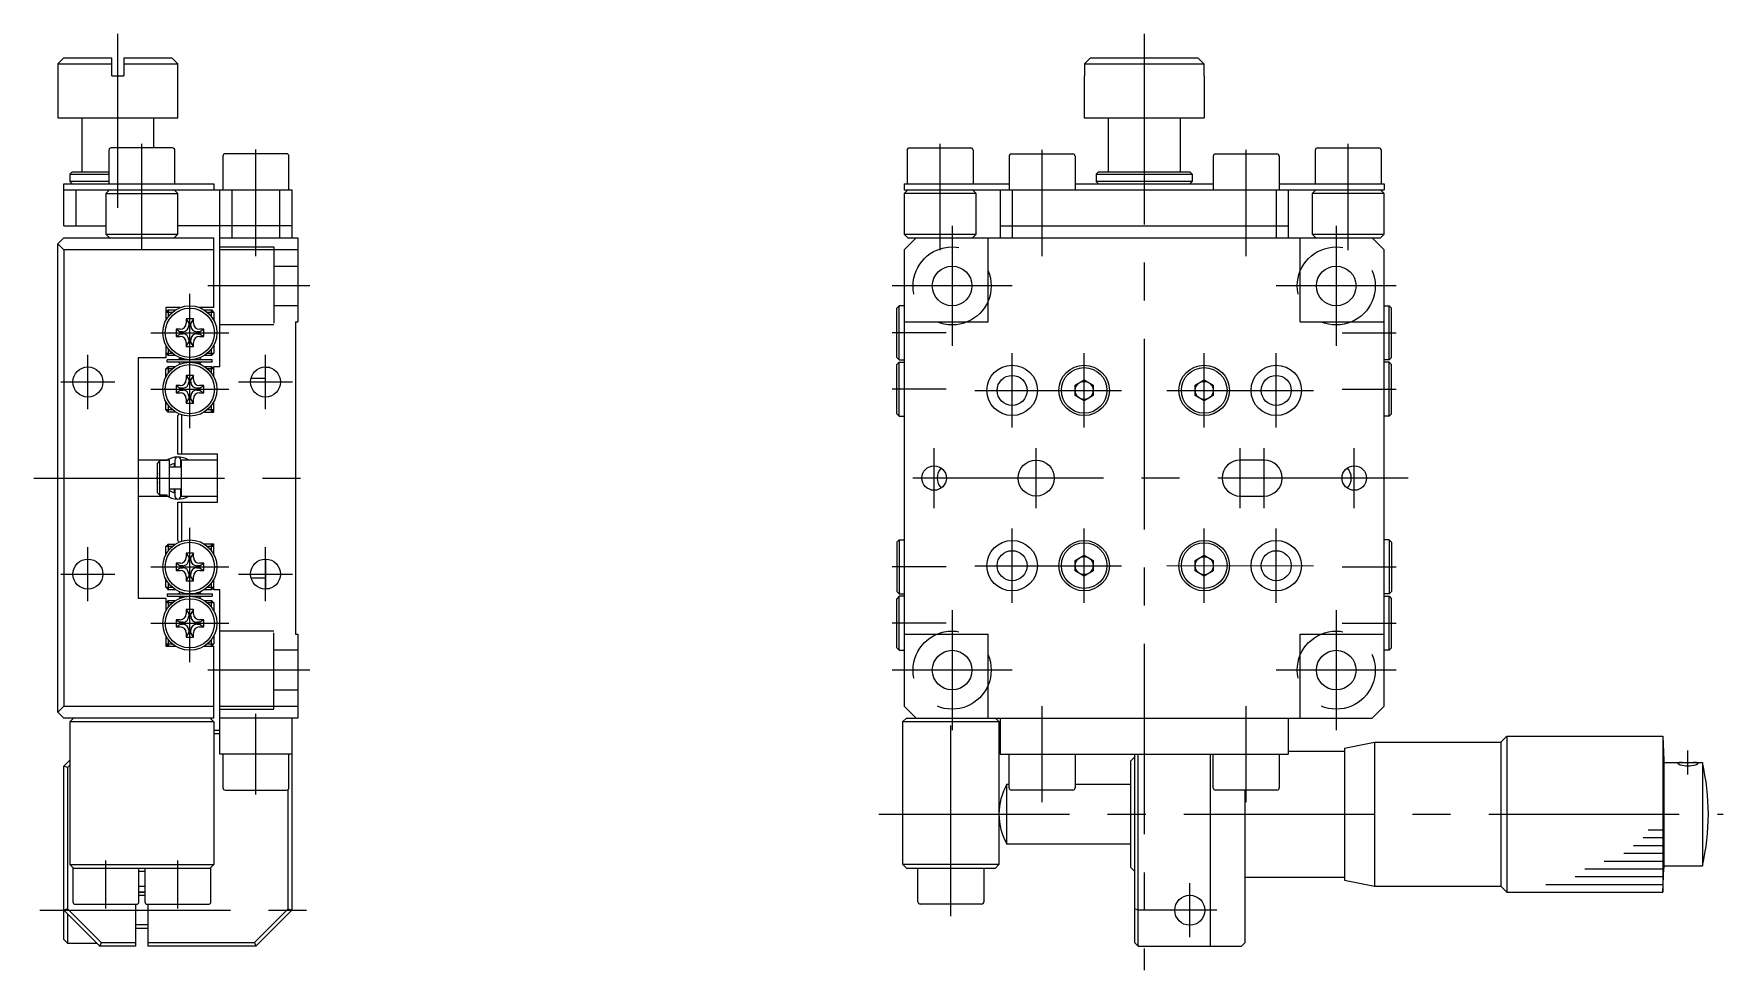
# Model space of a CAD drawing. Extents: x -2 to 315, y -8 to 226.
# Drawn here: x 174.7 to 315.5, y 81.7 to 159.7 of the extents above; entities that cross this region are included whole.
import ezdxf

# ---------------------------------------------------------------- set-up
doc = ezdxf.new("R2010")
doc.units = 0
doc.header["$LTSCALE"] = 0.5
doc.linetypes.add('CENTER', pattern=[50.8, 31.75, -6.35, 6.35, -6.35])
doc.linetypes.add('DASHED', pattern=[19.05, 12.7, -6.35])
for name, color, linetype in [('MSM_CENTER', 1, 'CENTER'), ('MSM_CONTINUOUS', 7, 'CONTINUOUS'), ('MSM_DASHED', 4, 'DASHED'), ('MSM_NARROW', 5, 'CONTINUOUS')]:
    doc.layers.add(name, color=color, linetype=linetype)

msp = doc.modelspace()

# ---------------------------------------------------------------- linework, layer by layer
at = {"layer": 'MSM_CENTER'}
for p, q in [((181.72, 145.21), (181.72, 159.71)), ((267.22, 159.71), (267.22, 81.71)), ((183.72, 141.68), (183.72, 150.56)), ((193.22, 141.19), (193.22, 150.07)), ((250.22, 141.68), (250.22, 150.56)), ((258.72, 141.18), (258.72, 150.06)), ((275.72, 141.18), (275.72, 150.06)), ((284.22, 141.68), (284.22, 150.56)), ((251.22, 143.71), (251.22, 133.71)), ((283.22, 143.71), (283.22, 133.71)), ((187.72, 126.86), (187.72, 138.06)), ((197.72, 138.71), (189.22, 138.71)), ((256.22, 138.71), (246.22, 138.71)), ((288.22, 138.71), (278.22, 138.71)), ((184.47, 134.81), (190.97, 134.81)), ((250.72, 134.81), (246.22, 134.81)), ((283.72, 134.81), (288.22, 134.81)), ((179.22, 128.46), (179.22, 132.96)), ((194.02, 128.46), (194.02, 132.96)), ((256.22, 126.91), (256.22, 133.11)), ((262.22, 126.91), (262.22, 133.11)), ((272.22, 126.91), (272.22, 133.11)), ((278.22, 126.91), (278.22, 133.11)), ((176.97, 130.71), (181.47, 130.71)), ((184.47, 130.11), (190.97, 130.11)), ((191.77, 130.71), (196.27, 130.71)), ((250.72, 130.11), (246.22, 130.11)), ((253.12, 130.01), (265.32, 130.01)), ((269.12, 130.01), (281.32, 130.01)), ((283.72, 130.11), (288.22, 130.11)), ((249.72, 120.21), (249.72, 125.21)), ((258.22, 120.21), (258.22, 125.21)), ((275.22, 120.21), (275.22, 125.21)), ((277.22, 120.21), (277.22, 125.21)), ((284.72, 120.21), (284.72, 125.21)), ((174.72, 122.71), (198.52, 122.71)), ((289.22, 122.71), (245.22, 122.71)), ((187.72, 107.36), (187.72, 118.56)), ((256.22, 112.31), (256.22, 118.51)), ((262.22, 112.31), (262.22, 118.51)), ((272.22, 112.32), (272.22, 118.52)), ((278.22, 112.31), (278.22, 118.51)), ((179.22, 112.46), (179.22, 116.96)), ((194.02, 112.46), (194.02, 116.96)), ((253.12, 115.41), (265.32, 115.41)), ((269.12, 115.42), (281.32, 115.41)), ((176.97, 114.71), (181.47, 114.71)), ((184.47, 115.31), (190.97, 115.31)), ((191.77, 114.71), (196.27, 114.71)), ((250.72, 115.31), (246.22, 115.31)), ((283.72, 115.31), (288.22, 115.31)), ((251.22, 111.71), (251.22, 101.71)), ((283.22, 111.71), (283.22, 101.71)), ((184.47, 110.61), (190.97, 110.61)), ((250.72, 110.61), (246.22, 110.61)), ((283.72, 110.61), (288.22, 110.61)), ((197.72, 106.71), (189.22, 106.71)), ((256.22, 106.71), (246.22, 106.71)), ((288.22, 106.71), (278.22, 106.71)), ((193.22, 96.36), (193.22, 103.06)), ((251.12, 86.22), (251.12, 103.72)), ((258.72, 95.71), (258.72, 103.71)), ((275.72, 95.71), (275.72, 103.71)), ((312.52, 98.01), (312.52, 100.01)), ((245.12, 94.71), (315.46, 94.71)), ((180.72, 86.86), (180.72, 90.86)), ((186.72, 86.86), (186.72, 90.86)), ((271.02, 84.46), (271.02, 88.96)), ((175.22, 86.71), (198.22, 86.71)), ((273.27, 86.71), (268.77, 86.71))]:
    msp.add_line(p, q, dxfattribs=at)
at = {"layer": 'MSM_CONTINUOUS'}
for p, q in [((177.22, 157.71), (176.72, 157.21)), ((177.22, 157.71), (181.22, 157.71)), ((181.22, 156.21), (181.22, 157.71)), ((182.22, 157.71), (186.22, 157.71)), ((182.22, 157.71), (182.22, 156.21)), ((186.22, 157.71), (186.72, 157.21)), ((262.75, 157.71), (262.25, 157.21)), ((262.75, 157.71), (271.7, 157.71)), ((272.2, 157.21), (271.7, 157.71)), ((176.72, 157.21), (176.72, 152.71)), ((176.72, 157.21), (181.22, 157.21)), ((182.22, 157.21), (186.72, 157.21)), ((186.72, 152.71), (186.72, 157.21)), ((262.25, 157.21), (272.2, 157.21)), ((262.25, 157.21), (262.25, 156.21)), ((272.2, 157.21), (272.2, 156.21)), ((181.22, 156.21), (182.22, 156.21)), ((262.22, 156.21), (262.22, 152.71)), ((262.22, 156.21), (262.25, 156.21)), ((272.2, 156.21), (272.22, 156.21)), ((272.22, 156.21), (272.22, 152.71)), ((176.72, 152.71), (186.72, 152.71)), ((178.72, 152.71), (178.72, 148.21)), ((184.72, 150.21), (184.72, 152.71)), ((262.22, 152.71), (272.22, 152.71)), ((264.22, 152.71), (264.22, 148.21)), ((270.22, 152.71), (270.22, 148.21)), ((180.97, 150.01), (180.97, 147.21)), ((186.27, 150.21), (181.17, 150.21)), ((186.47, 147.21), (186.47, 150.01)), ((190.47, 149.52), (190.47, 146.71)), ((195.77, 149.72), (190.67, 149.72)), ((195.97, 146.71), (195.97, 149.52)), ((247.47, 150.01), (247.47, 147.21)), ((247.67, 150.21), (252.77, 150.21)), ((252.97, 150.01), (252.97, 147.21)), ((255.97, 149.51), (255.97, 146.71)), ((256.17, 149.71), (261.27, 149.71)), ((261.47, 149.51), (261.47, 146.71)), ((272.97, 149.51), (272.97, 146.71)), ((273.17, 149.71), (278.27, 149.71)), ((278.47, 149.51), (278.47, 146.71)), ((281.47, 150.01), (281.47, 147.21)), ((281.67, 150.21), (286.77, 150.21)), ((286.97, 150.01), (286.97, 147.21)), ((177.72, 148.01), (177.92, 148.21)), ((177.72, 148.01), (177.72, 147.41)), ((177.72, 148.01), (180.97, 148.01)), ((177.92, 148.21), (180.97, 148.21)), ((263.22, 148.01), (263.42, 148.21)), ((263.22, 148.01), (263.22, 147.41)), ((263.22, 148.01), (271.22, 148.01)), ((263.42, 148.21), (271.02, 148.21)), ((271.02, 148.21), (271.22, 148.01)), ((271.22, 148.01), (271.22, 147.41)), ((177.22, 147.21), (189.72, 147.21)), ((177.22, 143.71), (177.22, 147.21)), ((177.22, 146.71), (196.22, 146.71)), ((177.92, 147.21), (177.72, 147.41)), ((180.97, 147.41), (177.72, 147.41)), ((178.22, 146.71), (178.22, 143.71)), ((180.72, 146.41), (181.02, 146.71)), ((180.72, 146.41), (180.72, 143.01)), ((180.72, 146.41), (186.72, 146.41)), ((186.72, 146.41), (186.42, 146.71)), ((186.72, 143.01), (186.72, 146.41)), ((189.72, 147.21), (189.72, 146.71)), ((190.22, 132.01), (190.22, 146.71)), ((191.22, 146.71), (191.22, 142.71)), ((195.22, 142.71), (195.22, 146.71)), ((196.22, 146.71), (196.22, 142.71)), ((247.22, 147.21), (247.22, 146.71)), ((247.22, 147.21), (255.97, 147.21)), ((247.22, 146.71), (287.22, 146.71)), ((247.52, 146.71), (247.22, 146.41)), ((247.22, 146.41), (247.22, 143.01)), ((253.22, 146.41), (247.22, 146.41)), ((253.22, 146.41), (252.92, 146.71)), ((253.22, 143.01), (253.22, 146.41)), ((255.22, 146.71), (255.22, 142.71)), ((256.22, 146.71), (256.22, 142.71)), ((261.47, 147.21), (272.97, 147.21)), ((263.42, 147.21), (263.22, 147.41)), ((271.22, 147.41), (263.22, 147.41)), ((271.02, 147.21), (271.22, 147.41)), ((278.22, 146.71), (278.22, 142.71)), ((278.47, 147.21), (287.22, 147.21)), ((279.22, 146.71), (279.22, 142.71)), ((281.52, 146.71), (281.22, 146.41)), ((281.22, 146.41), (281.22, 143.01)), ((287.22, 146.41), (281.22, 146.41)), ((287.22, 146.41), (286.92, 146.71)), ((287.22, 147.21), (287.22, 146.71)), ((287.22, 143.01), (287.22, 146.41)), ((177.22, 143.71), (180.72, 143.71)), ((196.22, 143.71), (186.72, 143.71)), ((255.22, 143.71), (279.22, 143.71)), ((176.72, 142.21), (177.22, 142.71)), ((177.22, 141.71), (176.72, 142.21)), ((176.72, 103.21), (176.72, 142.21)), ((177.22, 142.71), (189.72, 142.71)), ((180.72, 143.01), (186.72, 143.01)), ((181.02, 142.71), (180.72, 143.01)), ((186.72, 143.01), (186.42, 142.71)), ((189.72, 136.91), (189.72, 142.71)), ((190.22, 142.71), (196.72, 142.71)), ((196.72, 142.71), (196.72, 135.71)), ((247.22, 143.01), (253.22, 143.01)), ((247.22, 143.01), (247.52, 142.71)), ((247.22, 141.71), (248.22, 142.71)), ((247.52, 142.71), (286.92, 142.71)), ((253.22, 143.01), (252.92, 142.71)), ((254.22, 135.71), (254.22, 142.71)), ((280.22, 135.71), (280.22, 142.71)), ((281.22, 143.01), (287.22, 143.01)), ((281.52, 142.71), (281.22, 143.01)), ((286.22, 142.71), (287.22, 141.71)), ((287.22, 143.01), (286.92, 142.71)), ((177.22, 141.71), (177.22, 103.71)), ((189.72, 141.71), (177.22, 141.71)), ((196.72, 141.71), (190.22, 141.71)), ((247.22, 141.71), (247.22, 103.71)), ((287.22, 103.71), (287.22, 141.71)), ((186.91, 136.91), (185.72, 136.91)), ((185.72, 136.91), (185.72, 135.84)), ((185.92, 136.71), (185.72, 136.51)), ((185.92, 136.71), (185.92, 136.16)), ((185.92, 136.71), (186.51, 136.71)), ((186.82, 136.91), (186.84, 136.89)), ((189.72, 136.91), (188.52, 136.91)), ((188.59, 136.89), (188.62, 136.91)), ((188.92, 136.71), (189.52, 136.71)), ((189.52, 136.71), (189.72, 136.51)), ((189.52, 136.16), (189.52, 136.71)), ((246.82, 137.06), (246.62, 136.86)), ((246.62, 132.76), (246.62, 136.86)), ((247.22, 137.06), (246.82, 137.06)), ((246.82, 132.56), (246.82, 137.06)), ((287.22, 137.06), (287.62, 137.06)), ((287.62, 137.06), (287.82, 136.86)), ((287.62, 132.56), (287.62, 137.06)), ((287.82, 132.76), (287.82, 136.86)), ((186.24, 136.51), (185.72, 136.51)), ((186.92, 135.11), (186.57, 135.11)), ((186.57, 135.11), (186.57, 134.51)), ((186.57, 135.11), (186.92, 134.9)), ((188.02, 135.96), (187.42, 135.96)), ((187.42, 135.96), (187.42, 135.61)), ((187.42, 135.96), (187.63, 135.61)), ((187.63, 135.61), (187.63, 135.4)), ((187.63, 135.61), (187.8, 135.61)), ((188.02, 135.96), (187.8, 135.61)), ((187.8, 135.4), (187.8, 135.61)), ((188.02, 135.61), (188.02, 135.96)), ((188.51, 134.9), (188.87, 135.11)), ((188.87, 135.11), (188.52, 135.11)), ((188.87, 134.51), (188.87, 135.11)), ((189.72, 136.51), (189.19, 136.51)), ((189.72, 136.51), (189.72, 135.84)), ((196.52, 135.71), (196.72, 135.71)), ((196.52, 135.71), (196.52, 109.71)), ((247.22, 135.71), (254.22, 135.71)), ((280.22, 135.71), (287.22, 135.71)), ((185.72, 133.78), (185.72, 132.71)), ((186.57, 134.51), (186.92, 134.73)), ((186.57, 134.51), (186.92, 134.51)), ((187.13, 134.9), (186.92, 134.9)), ((186.92, 134.9), (186.92, 134.73)), ((186.92, 134.73), (187.13, 134.73)), ((187.42, 133.66), (187.63, 134.02)), ((187.42, 134.01), (187.42, 133.66)), ((187.63, 134.23), (187.63, 134.02)), ((187.63, 134.02), (187.8, 134.02)), ((187.8, 134.02), (187.8, 134.23)), ((188.02, 133.66), (187.8, 134.02)), ((188.02, 133.66), (188.02, 134.01)), ((188.51, 134.9), (188.3, 134.9)), ((188.3, 134.73), (188.51, 134.73)), ((188.51, 134.9), (188.51, 134.73)), ((188.51, 134.73), (188.87, 134.51)), ((188.52, 134.51), (188.87, 134.51)), ((189.72, 133.78), (189.72, 133.11)), ((185.72, 132.71), (183.42, 132.71)), ((183.42, 132.71), (183.42, 112.71)), ((185.72, 133.11), (186.24, 133.11)), ((185.72, 133.11), (185.92, 132.91)), ((189.59, 132.56), (185.84, 132.56)), ((185.84, 132.36), (185.84, 132.56)), ((189.59, 132.36), (185.84, 132.36)), ((185.92, 133.46), (185.92, 132.91)), ((186.51, 132.91), (185.92, 132.91)), ((186.91, 132.71), (186.76, 132.57)), ((186.76, 132.57), (186.76, 132.56)), ((186.76, 132.57), (186.77, 132.56)), ((186.76, 132.36), (186.76, 132.36)), ((186.76, 132.36), (186.91, 132.21)), ((186.77, 132.36), (186.76, 132.36)), ((186.96, 132.7), (186.83, 132.56)), ((187.07, 132.66), (186.97, 132.56)), ((187.42, 133.66), (188.02, 133.66)), ((188.37, 132.27), (188.47, 132.36)), ((188.48, 132.23), (188.61, 132.36)), ((188.67, 132.57), (188.53, 132.71)), ((188.53, 132.21), (188.67, 132.36)), ((188.67, 132.56), (188.67, 132.57)), ((188.67, 132.56), (188.67, 132.57)), ((188.67, 132.36), (188.67, 132.36)), ((188.67, 132.36), (188.67, 132.36)), ((189.52, 132.91), (188.92, 132.91)), ((189.19, 133.11), (189.72, 133.11)), ((189.52, 132.91), (189.52, 133.46)), ((189.52, 132.91), (189.72, 133.11)), ((189.59, 132.36), (189.59, 132.56)), ((246.62, 132.76), (246.82, 132.56)), ((246.82, 132.36), (246.62, 132.16)), ((246.82, 132.56), (247.22, 132.56)), ((246.82, 132.36), (247.22, 132.36)), ((246.82, 127.86), (246.82, 132.36)), ((287.62, 132.56), (287.22, 132.56)), ((287.62, 132.36), (287.22, 132.36)), ((287.82, 132.76), (287.62, 132.56)), ((287.62, 132.36), (287.82, 132.16)), ((287.62, 127.86), (287.62, 132.36)), ((185.92, 132.01), (185.72, 131.81)), ((186.24, 131.81), (185.72, 131.81)), ((185.72, 131.14), (185.72, 131.81)), ((185.92, 132.01), (186.51, 132.01)), ((185.92, 132.01), (185.92, 131.46)), ((188.02, 131.26), (187.42, 131.26)), ((187.42, 131.26), (187.42, 130.91)), ((187.42, 131.26), (187.63, 130.91)), ((187.63, 130.91), (187.63, 130.7)), ((187.63, 130.91), (187.8, 130.91)), ((188.02, 131.26), (187.8, 130.91)), ((187.8, 130.7), (187.8, 130.91)), ((188.02, 130.91), (188.02, 131.26)), ((188.92, 132.01), (189.52, 132.01)), ((189.72, 131.81), (189.19, 131.81)), ((189.52, 131.46), (189.52, 132.01)), ((189.72, 131.81), (189.52, 132.01)), ((189.72, 131.14), (189.72, 132.01)), ((189.72, 132.01), (190.22, 132.01)), ((194.02, 131.01), (192.8, 131.01)), ((194.38, 131.91), (194.02, 131.91)), ((194.02, 129.46), (194.02, 131.91)), ((246.62, 128.06), (246.62, 132.16)), ((287.82, 128.06), (287.82, 132.16)), ((186.92, 130.41), (186.57, 130.41)), ((186.57, 130.41), (186.57, 129.81)), ((186.57, 130.41), (186.92, 130.2)), ((186.57, 129.81), (186.92, 130.03)), ((186.57, 129.81), (186.92, 129.81)), ((187.13, 130.2), (186.92, 130.2)), ((186.92, 130.2), (186.92, 130.03)), ((186.92, 130.03), (187.13, 130.03)), ((187.63, 129.53), (187.63, 129.32)), ((187.8, 129.32), (187.8, 129.53)), ((188.51, 130.2), (188.3, 130.2)), ((188.3, 130.03), (188.51, 130.03)), ((188.51, 130.2), (188.87, 130.41)), ((188.51, 130.2), (188.51, 130.03)), ((188.51, 130.03), (188.87, 129.81)), ((188.87, 130.41), (188.52, 130.41)), ((188.52, 129.81), (188.87, 129.81)), ((188.87, 129.81), (188.87, 130.41)), ((261.47, 130.45), (262.22, 130.88)), ((261.47, 129.58), (261.47, 130.45)), ((262.22, 129.15), (261.47, 129.58)), ((262.22, 130.88), (262.97, 130.45)), ((262.97, 129.58), (262.22, 129.15)), ((262.97, 130.45), (262.97, 129.58)), ((271.47, 130.45), (272.22, 130.88)), ((271.47, 129.58), (271.47, 130.45)), ((272.22, 129.15), (271.47, 129.58)), ((272.22, 130.88), (272.97, 130.45)), ((272.97, 129.58), (272.22, 129.15)), ((272.97, 130.45), (272.97, 129.58)), ((185.72, 128.41), (185.72, 129.08)), ((185.72, 128.41), (186.24, 128.41)), ((185.92, 128.21), (185.72, 128.41)), ((185.92, 128.76), (185.92, 128.21)), ((186.51, 128.21), (185.92, 128.21)), ((187.42, 128.96), (187.63, 129.32)), ((187.42, 129.31), (187.42, 128.96)), ((187.42, 128.96), (188.02, 128.96)), ((187.63, 129.32), (187.8, 129.32)), ((188.02, 128.96), (187.8, 129.32)), ((188.02, 128.96), (188.02, 129.31)), ((188.93, 128.21), (189.72, 128.21)), ((189.19, 128.41), (189.72, 128.41)), ((189.52, 128.21), (189.52, 128.76)), ((189.52, 128.21), (189.72, 128.41)), ((189.72, 128.21), (189.72, 129.08)), ((186.84, 128.04), (186.72, 127.91)), ((186.72, 124.71), (186.72, 127.91)), ((187.02, 127.98), (187.02, 124.71)), ((246.62, 128.06), (246.82, 127.86)), ((246.82, 127.86), (247.22, 127.86)), ((287.62, 127.86), (287.22, 127.86)), ((287.82, 128.06), (287.62, 127.86)), ((185.82, 124.21), (183.42, 124.21)), ((185.22, 124.16), (185.02, 123.95)), ((185.02, 121.48), (185.02, 123.95)), ((185.82, 124.16), (185.22, 124.16)), ((185.22, 121.27), (185.22, 124.16)), ((186.02, 124.21), (185.82, 124.21)), ((185.82, 124.16), (185.82, 124.21)), ((186.02, 121.21), (186.02, 124.21)), ((186.42, 123.93), (186.42, 123.61)), ((186.47, 124.21), (186.47, 123.61)), ((190.02, 124.71), (186.72, 124.71)), ((186.97, 123.61), (186.97, 124.21)), ((190.02, 124.21), (187.02, 124.21)), ((187.02, 121.21), (187.02, 124.21)), ((190.02, 120.71), (190.02, 124.71)), ((277.22, 124.21), (275.22, 124.21)), ((187.02, 123.61), (186.02, 123.61)), ((183.42, 121.21), (185.82, 121.21)), ((185.02, 121.48), (185.22, 121.27)), ((185.82, 121.27), (185.22, 121.27)), ((185.82, 121.21), (185.82, 121.27)), ((185.82, 121.21), (186.02, 121.21)), ((186.02, 121.81), (187.02, 121.81)), ((186.42, 121.81), (186.42, 121.5)), ((186.47, 121.81), (186.47, 121.21)), ((186.97, 121.21), (186.97, 121.81)), ((187.02, 121.21), (190.02, 121.21)), ((275.22, 121.21), (277.22, 121.21)), ((186.72, 120.71), (190.02, 120.71)), ((186.72, 117.51), (186.72, 120.71)), ((187.02, 120.71), (187.02, 117.45)), ((185.72, 117.01), (185.92, 117.21)), ((186.24, 117.01), (185.72, 117.01)), ((185.72, 116.34), (185.72, 117.01)), ((185.92, 117.21), (185.92, 116.66)), ((185.92, 117.21), (186.51, 117.21)), ((186.84, 117.39), (186.72, 117.51)), ((189.72, 117.21), (188.92, 117.21)), ((189.72, 117.01), (189.19, 117.01)), ((189.52, 116.66), (189.52, 117.21)), ((189.72, 117.01), (189.52, 117.21)), ((189.72, 116.34), (189.72, 117.21)), ((246.62, 117.36), (246.82, 117.56)), ((246.62, 117.36), (246.62, 113.26)), ((246.82, 117.56), (247.22, 117.56)), ((246.82, 117.56), (246.82, 113.06)), ((287.62, 117.56), (287.22, 117.56)), ((287.62, 117.56), (287.62, 113.06)), ((287.82, 117.36), (287.62, 117.56)), ((287.82, 117.36), (287.82, 113.26)), ((186.92, 115.61), (186.57, 115.61)), ((186.57, 115.61), (186.57, 115.01)), ((186.57, 115.61), (186.92, 115.4)), ((188.02, 116.46), (187.42, 116.46)), ((187.42, 116.46), (187.42, 116.11)), ((187.42, 116.46), (187.63, 116.11)), ((187.63, 116.11), (187.63, 115.9)), ((187.63, 116.11), (187.8, 116.11)), ((188.02, 116.46), (187.8, 116.11)), ((187.8, 115.9), (187.8, 116.11)), ((188.02, 116.11), (188.02, 116.46)), ((188.51, 115.4), (188.87, 115.61)), ((188.87, 115.61), (188.52, 115.61)), ((188.87, 115.01), (188.87, 115.61)), ((194.02, 115.96), (194.02, 113.51)), ((261.47, 115.85), (262.22, 116.28)), ((261.47, 114.98), (261.47, 115.85)), ((262.22, 116.28), (262.97, 115.85)), ((262.97, 115.85), (262.97, 114.98)), ((271.47, 115.85), (272.22, 116.28)), ((271.47, 114.98), (271.47, 115.85)), ((272.22, 116.28), (272.97, 115.85)), ((272.97, 115.85), (272.97, 114.98)), ((185.72, 113.61), (185.72, 114.28)), ((186.57, 115.01), (186.92, 115.23)), ((186.57, 115.01), (186.92, 115.01)), ((187.13, 115.4), (186.92, 115.4)), ((186.92, 115.4), (186.92, 115.23)), ((186.92, 115.23), (187.13, 115.23)), ((187.42, 114.16), (187.63, 114.52)), ((187.42, 114.51), (187.42, 114.16)), ((187.42, 114.16), (188.02, 114.16)), ((187.63, 114.73), (187.63, 114.52)), ((187.63, 114.52), (187.8, 114.52)), ((187.8, 114.52), (187.8, 114.73)), ((188.02, 114.16), (187.8, 114.52)), ((188.02, 114.16), (188.02, 114.51)), ((188.51, 115.4), (188.3, 115.4)), ((188.3, 115.23), (188.51, 115.23)), ((188.51, 115.4), (188.51, 115.23)), ((188.51, 115.23), (188.87, 115.01)), ((188.52, 115.01), (188.87, 115.01)), ((189.72, 113.41), (189.72, 114.28)), ((192.8, 114.41), (194.02, 114.41)), ((262.22, 114.55), (261.47, 114.98)), ((262.97, 114.98), (262.22, 114.55)), ((272.22, 114.55), (271.47, 114.98)), ((272.97, 114.98), (272.22, 114.55)), ((183.42, 112.71), (185.72, 112.71)), ((185.72, 113.61), (186.24, 113.61)), ((185.72, 113.61), (185.92, 113.41)), ((185.72, 112.71), (185.72, 111.64)), ((185.84, 113.06), (185.84, 112.86)), ((185.84, 113.06), (187.66, 113.06)), ((185.84, 112.86), (189.59, 112.86)), ((185.92, 113.96), (185.92, 113.41)), ((186.51, 113.41), (185.92, 113.41)), ((186.91, 113.22), (186.76, 113.07)), ((186.76, 113.07), (186.76, 113.06)), ((186.76, 113.07), (186.77, 113.06)), ((186.76, 112.86), (186.91, 112.71)), ((186.76, 112.86), (186.76, 112.86)), ((186.77, 112.86), (186.76, 112.86)), ((186.96, 112.73), (186.83, 112.86)), ((187.07, 112.77), (186.97, 112.86)), ((187.77, 113.06), (189.59, 113.06)), ((188.47, 113.06), (188.37, 113.16)), ((188.61, 113.06), (188.48, 113.2)), ((188.67, 113.07), (188.53, 113.22)), ((188.53, 112.71), (188.67, 112.86)), ((188.67, 113.06), (188.67, 113.07)), ((188.67, 113.06), (188.67, 113.07)), ((188.67, 112.86), (188.67, 112.86)), ((188.67, 112.86), (188.67, 112.86)), ((189.52, 113.41), (188.92, 113.41)), ((189.19, 113.61), (189.72, 113.61)), ((189.52, 113.41), (189.52, 113.96)), ((189.52, 113.41), (189.72, 113.61)), ((189.59, 113.06), (189.59, 112.86)), ((190.22, 113.41), (189.72, 113.41)), ((190.22, 99.71), (190.22, 113.41)), ((194.02, 113.51), (194.37, 113.51)), ((246.82, 113.06), (246.62, 113.26)), ((246.82, 112.86), (246.62, 112.66)), ((246.62, 108.56), (246.62, 112.66)), ((246.82, 113.06), (247.22, 113.06)), ((247.22, 112.86), (246.82, 112.86)), ((246.82, 108.36), (246.82, 112.86)), ((287.62, 113.06), (287.22, 113.06)), ((287.22, 112.86), (287.62, 112.86)), ((287.62, 113.06), (287.82, 113.26)), ((287.62, 112.86), (287.82, 112.66)), ((287.62, 108.36), (287.62, 112.86)), ((287.82, 108.56), (287.82, 112.66)), ((185.92, 112.51), (185.72, 112.31)), ((186.24, 112.31), (185.72, 112.31)), ((185.92, 112.51), (185.92, 111.96)), ((185.92, 112.51), (186.51, 112.51)), ((188.02, 111.76), (187.42, 111.76)), ((187.42, 111.76), (187.42, 111.41)), ((187.42, 111.76), (187.63, 111.41)), ((187.63, 111.41), (187.63, 111.2)), ((187.63, 111.41), (187.8, 111.41)), ((188.02, 111.76), (187.8, 111.41)), ((187.8, 111.2), (187.8, 111.41)), ((188.02, 111.41), (188.02, 111.76)), ((188.92, 112.51), (189.52, 112.51)), ((189.72, 112.31), (189.19, 112.31)), ((189.52, 111.96), (189.52, 112.51)), ((189.72, 112.31), (189.52, 112.51)), ((189.72, 112.31), (189.72, 111.64)), ((186.92, 110.91), (186.57, 110.91)), ((186.57, 110.91), (186.57, 110.31)), ((186.57, 110.91), (186.92, 110.7)), ((186.57, 110.31), (186.92, 110.53)), ((186.57, 110.31), (186.92, 110.31)), ((187.13, 110.7), (186.92, 110.7)), ((186.92, 110.7), (186.92, 110.53)), ((186.92, 110.53), (187.13, 110.53)), ((187.42, 109.46), (187.63, 109.82)), ((187.42, 109.81), (187.42, 109.46)), ((187.63, 110.03), (187.63, 109.82)), ((187.63, 109.82), (187.8, 109.82)), ((187.8, 109.82), (187.8, 110.03)), ((188.02, 109.46), (187.8, 109.82)), ((188.02, 109.46), (188.02, 109.81)), ((188.51, 110.7), (188.3, 110.7)), ((188.3, 110.53), (188.51, 110.53)), ((188.51, 110.7), (188.87, 110.91)), ((188.51, 110.7), (188.51, 110.53)), ((188.51, 110.53), (188.87, 110.31)), ((188.87, 110.91), (188.52, 110.91)), ((188.52, 110.31), (188.87, 110.31)), ((188.87, 110.31), (188.87, 110.91)), ((185.72, 109.58), (185.72, 108.71)), ((185.72, 108.91), (186.24, 108.91)), ((185.72, 108.91), (185.92, 108.71)), ((185.72, 108.71), (186.51, 108.71)), ((185.92, 109.26), (185.92, 108.71)), ((187.42, 109.46), (188.02, 109.46)), ((188.92, 108.71), (189.72, 108.71)), ((189.19, 108.91), (189.72, 108.91)), ((189.52, 108.71), (189.52, 109.26)), ((189.72, 108.91), (189.52, 108.71)), ((189.72, 109.58), (189.72, 108.91)), ((189.72, 102.71), (189.72, 108.71)), ((196.52, 109.71), (196.72, 109.71)), ((196.72, 109.71), (196.72, 102.71)), ((246.62, 108.56), (246.82, 108.36)), ((247.22, 109.71), (254.22, 109.71)), ((254.22, 102.71), (254.22, 109.71)), ((280.22, 102.71), (280.22, 109.71)), ((280.22, 109.71), (287.22, 109.71)), ((287.82, 108.56), (287.62, 108.36)), ((246.82, 108.36), (247.22, 108.36)), ((287.62, 108.36), (287.22, 108.36)), ((177.22, 103.71), (176.72, 103.21)), ((177.22, 102.71), (176.72, 103.21)), ((177.22, 103.71), (189.72, 103.71)), ((190.22, 103.71), (196.72, 103.71)), ((248.22, 102.71), (247.22, 103.71)), ((287.22, 103.71), (286.22, 102.71)), ((189.72, 102.71), (177.22, 102.71)), ((177.72, 102.41), (178.02, 102.71)), ((177.72, 102.41), (177.72, 90.51)), ((189.72, 102.41), (177.72, 102.41)), ((189.42, 102.71), (189.72, 102.41)), ((189.72, 102.41), (189.72, 90.51)), ((189.72, 101.71), (190.22, 101.71)), ((190.22, 101.41), (189.72, 101.41)), ((196.72, 102.71), (190.22, 102.71)), ((196.22, 102.71), (196.22, 86.71)), ((247.12, 102.42), (247.42, 102.72)), ((247.12, 102.42), (255.12, 102.42)), ((247.12, 90.52), (247.12, 102.42)), ((247.42, 102.71), (286.22, 102.71)), ((255.12, 102.42), (254.82, 102.72)), ((255.12, 102.42), (255.12, 90.52)), ((255.22, 102.71), (255.22, 99.71)), ((279.22, 102.71), (279.22, 99.71)), ((279.22, 99.96), (283.92, 99.96)), ((283.92, 100.21), (286.42, 100.71)), ((283.92, 100.21), (283.92, 89.21)), ((286.42, 100.71), (296.92, 100.71)), ((286.42, 100.71), (286.42, 88.71)), ((296.92, 100.71), (297.42, 101.21)), ((296.92, 100.71), (296.92, 88.71)), ((297.42, 101.21), (310.42, 101.21)), ((297.42, 101.21), (297.42, 88.21)), ((310.42, 101.21), (310.42, 88.21)), ((310.42, 101.21), (310.52, 99.21)), ((177.22, 98.71), (177.72, 99.21)), ((177.52, 98.59), (177.22, 98.71)), ((177.22, 84.26), (177.22, 98.71)), ((177.72, 98.79), (177.52, 98.59)), ((177.52, 98.59), (177.52, 86.84)), ((196.22, 99.71), (190.22, 99.71)), ((190.47, 99.71), (190.47, 96.91)), ((195.97, 96.91), (195.97, 99.71)), ((255.22, 99.71), (279.22, 99.71)), ((255.97, 96.91), (255.97, 99.71)), ((261.47, 99.71), (261.47, 96.91)), ((266.12, 99.16), (266.42, 99.46)), ((266.12, 90.26), (266.12, 99.16)), ((266.42, 99.71), (266.42, 84.01)), ((266.72, 83.71), (266.72, 99.71)), ((272.72, 99.71), (272.72, 83.71)), ((272.97, 96.91), (272.97, 99.71)), ((278.47, 99.71), (278.47, 96.91)), ((310.52, 99.21), (310.52, 90.21)), ((310.52, 99.01), (312.05, 99.01)), ((312.99, 99.01), (313.72, 99.01)), ((313.72, 99.01), (313.72, 90.41)), ((255.79, 97.21), (255.97, 97.21)), ((255.79, 92.21), (255.79, 97.21)), ((261.47, 97.21), (266.12, 97.21)), ((190.67, 96.71), (195.77, 96.71)), ((195.92, 86.84), (195.92, 96.78)), ((261.27, 96.71), (256.17, 96.71)), ((278.27, 96.71), (273.17, 96.71)), ((275.62, 84.01), (275.62, 96.71)), ((266.12, 92.21), (255.79, 92.21)), ((177.72, 90.51), (189.72, 90.51)), ((178.02, 90.21), (177.72, 90.51)), ((177.97, 90.21), (177.97, 87.41)), ((177.97, 90.21), (189.47, 90.21)), ((183.47, 87.41), (183.47, 90.21)), ((183.97, 90.21), (183.97, 87.41)), ((189.72, 90.51), (189.42, 90.21)), ((189.47, 87.41), (189.47, 90.21)), ((255.12, 90.52), (247.12, 90.52)), ((247.42, 90.22), (247.12, 90.52)), ((247.42, 90.22), (254.82, 90.22)), ((248.37, 87.42), (248.37, 90.22)), ((253.87, 90.22), (253.87, 87.42)), ((255.12, 90.52), (254.82, 90.22)), ((266.42, 89.96), (266.12, 90.26)), ((310.42, 88.21), (310.52, 90.21)), ((310.52, 90.41), (313.72, 90.41)), ((275.62, 89.46), (283.92, 89.46)), ((283.92, 89.21), (286.42, 88.71)), ((286.42, 88.71), (296.92, 88.71)), ((296.92, 88.71), (297.42, 88.21)), ((183.97, 88.21), (183.47, 88.21)), ((297.42, 88.21), (310.42, 88.21)), ((177.52, 86.84), (177.22, 86.71)), ((180.22, 83.71), (177.22, 86.71)), ((177.52, 86.84), (180.34, 84.01)), ((177.52, 86.41), (177.52, 83.96)), ((178.17, 87.21), (183.27, 87.21)), ((183.22, 83.71), (183.22, 87.21)), ((184.17, 87.21), (189.27, 87.21)), ((184.22, 87.21), (184.22, 83.71)), ((193.09, 84.01), (195.92, 86.84)), ((196.22, 86.71), (193.22, 83.71)), ((195.92, 86.84), (196.22, 86.71)), ((253.67, 87.22), (248.57, 87.22)), ((266.72, 86.71), (266.42, 86.84)), ((269.77, 86.71), (266.72, 86.71)), ((272.72, 86.71), (272.27, 86.71)), ((183.22, 85.21), (184.22, 85.21)), ((177.52, 83.96), (177.22, 84.26)), ((177.52, 83.96), (179.97, 83.96)), ((180.34, 84.01), (180.22, 83.71)), ((183.22, 83.71), (180.22, 83.71)), ((180.34, 84.01), (183.22, 84.01)), ((184.22, 84.01), (193.09, 84.01)), ((193.22, 83.71), (184.22, 83.71)), ((193.09, 84.01), (193.22, 83.71)), ((266.72, 83.71), (266.42, 84.01)), ((266.72, 83.71), (275.32, 83.71)), ((275.62, 84.01), (275.32, 83.71))]:
    msp.add_line(p, q, dxfattribs=at)
for centre, radius in [((251.22, 138.71), 1.65), ((283.22, 138.71), 1.65), ((187.72, 134.81), 2.25), ((187.72, 134.81), 2.05), ((187.72, 130.11), 2.25), ((179.22, 130.71), 1.25), ((187.72, 130.11), 2.05), ((194.02, 130.71), 1.25), ((256.22, 130.01), 2.1), ((256.22, 130.01), 1.25), ((262.22, 130.01), 2.1), ((262.22, 130.01), 1.9), ((272.22, 130.01), 2.1), ((272.22, 130.01), 1.9), ((278.22, 130.01), 2.1), ((278.22, 130.01), 1.25), ((262.22, 130.01), 0.75), ((272.22, 130.01), 0.75), ((258.22, 122.71), 1.5), ((249.72, 122.71), 1.02), ((284.72, 122.71), 1.02), ((187.72, 115.31), 2.25), ((187.72, 115.31), 2.05), ((256.22, 115.41), 2.1), ((262.22, 115.41), 2.1), ((262.22, 115.42), 1.9), ((272.22, 115.41), 2.1), ((272.22, 115.42), 1.9), ((278.22, 115.41), 2.1), ((179.22, 114.71), 1.25), ((179.22, 114.71), 1.25), ((194.02, 114.71), 1.25), ((256.22, 115.41), 1.25), ((262.22, 115.42), 0.75), ((272.22, 115.41), 0.75), ((278.22, 115.41), 1.25), ((187.72, 110.61), 2.25), ((187.72, 110.61), 2.05), ((251.22, 106.71), 1.65), ((283.22, 106.71), 1.65), ((271.02, 86.71), 1.25)]:
    msp.add_circle(centre, radius, dxfattribs=at)
for centre, radius, start, end in [((181.17, 150.01), 0.2, 90, 180), ((186.27, 150.01), 0.2, 0, 90), ((190.67, 149.52), 0.2, 90, 180), ((195.77, 149.52), 0.2, 0, 90), ((247.67, 150.01), 0.2, 90, 180), ((252.77, 150.01), 0.2, 0, 90), ((256.17, 149.51), 0.2, 90, 180), ((261.27, 149.51), 0.2, 0, 90), ((273.17, 149.51), 0.2, 90, 180), ((278.27, 149.51), 0.2, 0, 90), ((281.67, 150.01), 0.2, 90, 180), ((286.77, 150.01), 0.2, 0, 90), ((186.92, 135.61), 0.5, 270, 0), ((187.13, 135.4), 0.5, 270, 0), ((188.3, 135.4), 0.5, 180, 270), ((188.52, 135.61), 0.5, 180, 270), ((186.92, 134.01), 0.5, 0, 90), ((187.13, 134.23), 0.5, 0, 90), ((188.3, 134.23), 0.5, 90, 180), ((188.52, 134.01), 0.5, 90, 180), ((186.92, 130.91), 0.5, 270, 0), ((188.52, 130.91), 0.5, 180, 270), ((186.92, 129.31), 0.5, 0, 90), ((187.13, 130.7), 0.5, 270, 0), ((187.13, 129.53), 0.5, 0, 90), ((188.3, 130.7), 0.5, 180, 270), ((188.3, 129.53), 0.5, 90, 180), ((188.52, 129.31), 0.5, 90, 180), ((186.72, 122.71), 1.75, 59.0813, 124.2226), ((186.72, 122.71), 1.25, 101.537, 124.0558), ((186.72, 124.21), 0.25, 0, 180), ((186.72, 122.71), 1.25, 76.1135, 78.4631), ((275.22, 122.71), 1.5, 90, 270), ((277.22, 122.71), 1.5, 270, 90), ((186.72, 122.71), 1.75, 166.2708, 193.7292), ((251.22, 122.71), 1.25, 137.3837, 222.5154), ((283.22, 122.71), 1.25, 317.4341, 42.5659), ((186.72, 122.71), 1.75, 235.7006, 301.0866), ((186.72, 122.71), 1.25, 235.9442, 258.463), ((186.72, 121.21), 0.25, 180, 0), ((186.72, 122.71), 1.25, 281.5369, 283.8865), ((186.92, 116.11), 0.5, 270, 0), ((187.13, 115.9), 0.5, 270, 0), ((188.3, 115.9), 0.5, 180, 270), ((188.52, 116.11), 0.5, 180, 270), ((186.92, 114.51), 0.5, 0, 90), ((187.13, 114.73), 0.5, 0, 90), ((188.3, 114.73), 0.5, 90, 180), ((188.52, 114.51), 0.5, 90, 180), ((186.92, 111.41), 0.5, 270, 0), ((187.13, 111.2), 0.5, 270, 0), ((188.3, 111.2), 0.5, 180, 270), ((188.52, 111.41), 0.5, 180, 270), ((186.92, 109.81), 0.5, 0, 90), ((187.13, 110.03), 0.5, 0, 90), ((188.3, 110.03), 0.5, 90, 180), ((188.52, 109.81), 0.5, 90, 180), ((311.7, 98.95), 0.0244, 141.6905, 204.6885), ((311.76, 98.99), 0.0971, 207.4698, 238.4169), ((311.73, 98.92), 0.0686, 110.4046, 136.7029), ((311.82, 98.64), 0.365, 92.7377, 109.2356), ((312.06, 99.44), 0.634, 236.5861, 252.7482), ((311.99, 96.79), 2.23, 90.124, 94.6529), ((312.52, 100.91), 2.18, 252.5835, 287.4165), ((312.05, 92.47), 6.55, 90.0384, 90.6242), ((312.52, 149.14), 50.13, 269.4591, 270.5409), ((312.99, 92.47), 6.55, 89.3758, 89.9616), ((313.06, 96.79), 2.23, 85.3471, 89.876), ((312.98, 99.44), 0.634, 287.2518, 303.4139), ((313.22, 98.64), 0.365, 70.7644, 87.2623), ((313.28, 98.99), 0.0971, 301.5831, 332.5302), ((313.32, 98.92), 0.0686, 43.2971, 69.5954), ((313.35, 98.95), 0.0244, 335.3115, 38.3095), ((295.48, 94.71), 18.74, 346.735, 13.265), ((260.12, 94.71), 5, 150, 210), ((190.67, 96.91), 0.2, 180, 270), ((195.77, 96.91), 0.2, 270, 0), ((256.17, 96.91), 0.2, 180, 270), ((261.27, 96.91), 0.2, 270, 0), ((273.17, 96.91), 0.2, 180, 270), ((278.27, 96.91), 0.2, 270, 0), ((183.72, 94.71), 4.75, 266.983, 273.017), ((183.72, 94.71), 6, 267.612, 272.388), ((178.17, 87.41), 0.2, 180, 270), ((183.27, 87.41), 0.2, 270, 0), ((183.72, 94.71), 6.5, 267.7958, 272.2042), ((184.17, 87.41), 0.2, 180, 270), ((189.27, 87.41), 0.2, 270, 0), ((248.57, 87.42), 0.2, 180, 270), ((253.67, 87.42), 0.2, 270, 0)]:
    msp.add_arc(centre, radius, start, end, dxfattribs=at)
at = {"layer": 'MSM_DASHED'}
for p, q in [((190.22, 141.96), (194.72, 141.96)), ((194.72, 141.96), (194.72, 135.46)), ((194.72, 140.36), (196.72, 140.36)), ((196.72, 137.06), (194.72, 137.06)), ((194.72, 135.46), (190.22, 135.46)), ((194.72, 109.96), (190.22, 109.96)), ((194.72, 103.46), (194.72, 109.96)), ((196.72, 108.36), (194.72, 108.36)), ((194.72, 105.06), (196.72, 105.06)), ((190.22, 103.46), (194.72, 103.46))]:
    msp.add_line(p, q, dxfattribs=at)
for centre in [(251.22, 138.71), (283.22, 138.71), (251.22, 106.71), (283.22, 106.71)]:
    msp.add_circle(centre, 3.25, dxfattribs=at)
at = {"layer": 'MSM_NARROW'}
for p, q in [((309.2, 93.41), (310.42, 93.41)), ((307.98, 92.11), (310.42, 92.11)), ((308.8, 92.76), (310.42, 92.76)), ((303.92, 90.16), (310.42, 90.16)), ((305.55, 90.81), (310.42, 90.81)), ((307.17, 91.46), (310.42, 91.46)), ((300.67, 88.86), (310.42, 88.86)), ((303.11, 89.51), (310.42, 89.51)), ((183.97, 87.94), (183.47, 87.94)), ((184.22, 85.48), (183.22, 85.48))]:
    msp.add_line(p, q, dxfattribs=at)

doc.saveas('drawing.dxf')
